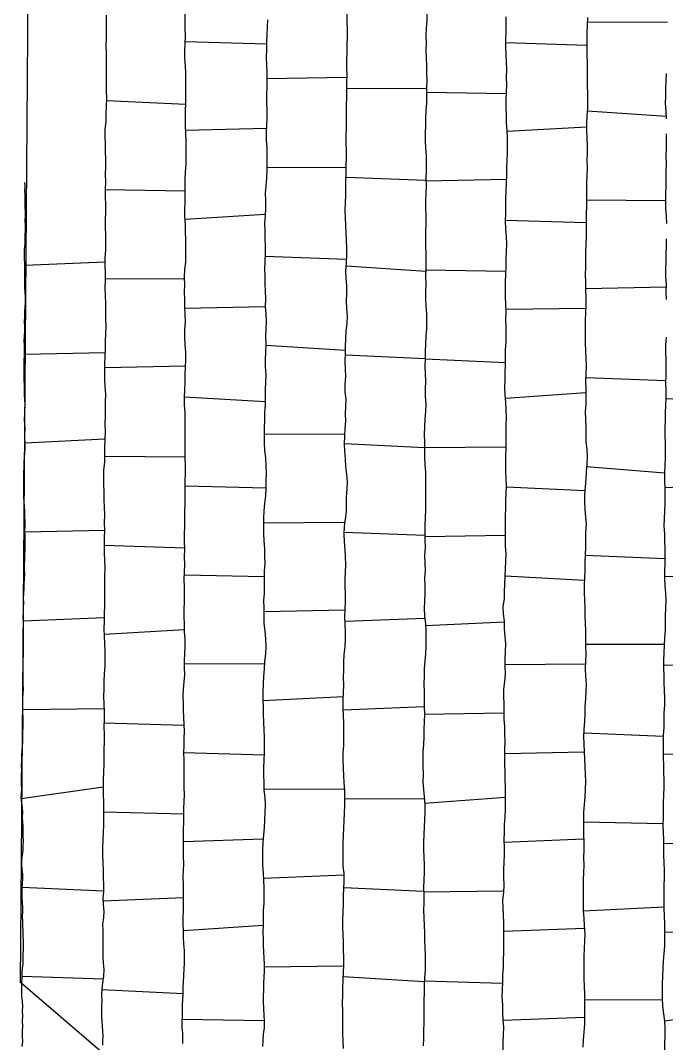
# Model space of a CAD drawing. Extents: x 703186 to 703989, y 1560402 to 1561368.
# Drawn here: x 703189.4 to 703225.6, y 1560567 to 1560624.5 of the extents above; entities that cross this region are included whole.
import ezdxf

# ---------------------------------------------------------------- set-up
doc = ezdxf.new("R2010")
doc.units = 0
for name, color, linetype in [('10124_2002_REAL', 30, 'Continuous'), ('AGROCAD PLL', 7, 'Continuous'), ('PANTE_2002', 7, 'Continuous')]:
    doc.layers.add(name, color=color, linetype=linetype)

msp = doc.modelspace()

# ---------------------------------------------------------------- linework, layer by layer
at = {"layer": '10124_2002_REAL'}
for points in [[(703194.1651, 1560624.8231), (703194.1735, 1560624.3921), (703194.165, 1560623.9566), (703194.169, 1560623.5286), (703194.1473, 1560623.1145), (703194.1805, 1560622.69), (703194.1735, 1560622.2641), (703194.166, 1560621.8305), (703194.1746, 1560621.4079), (703194.1783, 1560620.9881), (703194.173, 1560620.5676), (703194.19, 1560620.1463), (703194.1719, 1560619.7191), (703194.1559, 1560619.2767), (703194.1503, 1560618.839), (703194.1067, 1560618.4088), (703194.1063, 1560617.9976), (703194.114, 1560617.5671), (703194.124, 1560617.1539), (703194.133, 1560616.7302), (703194.1332, 1560616.2951), (703194.1188, 1560615.8672), (703194.128, 1560615.4488), (703194.1197, 1560615.0236), (703194.1127, 1560614.6027), (703194.1397, 1560614.1838), (703194.1419, 1560613.7544), (703194.1225, 1560613.3208), (703194.1221, 1560612.895), (703194.129, 1560612.4679), (703194.1384, 1560612.043), (703194.1281, 1560611.6081), (703194.1059, 1560611.1864), (703194.0941, 1560610.7629), (703194.1156, 1560610.3383), (703194.114, 1560609.9131), (703194.1047, 1560609.4882), (703194.1115, 1560609.06), (703194.1348, 1560608.6226), (703194.1382, 1560608.1983), (703194.1452, 1560607.7762), (703194.1468, 1560607.3475), (703194.1352, 1560606.9162), (703194.1247, 1560606.4916), (703194.11, 1560606.0655), (703194.09, 1560605.6469), (703194.0789, 1560605.2289), (703194.0869, 1560604.81), (703194.0842, 1560604.3714), (703194.0978, 1560603.943), (703194.1312, 1560603.5239), (703194.1249, 1560603.0969), (703194.117, 1560602.6771), (703194.1174, 1560602.2585), (703194.0953, 1560601.8342), (703194.1083, 1560601.4036), (703194.1004, 1560600.9826), (703194.0879, 1560600.5507), (703194.0816, 1560600.1348), (703194.0794, 1560599.7067), (703194.0299, 1560599.2743), (703194.0189, 1560598.8636), (703194.0332, 1560598.4371), (703194.0409, 1560598.008), (703194.0378, 1560597.5868), (703194.0626, 1560597.1619), (703194.0743, 1560596.7303), (703194.0682, 1560596.2955), (703194.0807, 1560595.8726), (703194.07, 1560595.4548), (703194.0566, 1560595.0305), (703194.0566, 1560594.6091), (703194.0716, 1560594.1818), (703194.0906, 1560593.7462), (703194.0878, 1560593.3239), (703194.077, 1560592.91), (703194.0739, 1560592.4763), (703194.0833, 1560592.046), (703194.0798, 1560591.6223), (703194.0678, 1560591.1942), (703194.0555, 1560590.7632), (703194.045, 1560590.3372), (703194.0686, 1560589.9264), (703194.0835, 1560589.4986), (703194.0993, 1560589.07), (703194.1007, 1560588.6505), (703194.0935, 1560588.2333), (703194.0641, 1560587.8019), (703194.0445, 1560587.3777), (703194.0334, 1560586.9556), (703194.033, 1560586.5374), (703194.0517, 1560586.1083), (703194.0605, 1560585.6746), (703194.0547, 1560585.2478), (703194.0437, 1560584.8316), (703194.0559, 1560584.4049), (703194.0577, 1560583.974), (703194.0506, 1560583.546), (703194.0384, 1560583.127), (703194.0444, 1560582.7117), (703194.0165, 1560582.2877), (703194.0038, 1560581.8611), (703194.0116, 1560581.4413), (703194.0097, 1560581.0129), (703194.0255, 1560580.582), (703194.0329, 1560580.1606), (703194.0218, 1560579.7277), (703194.0181, 1560579.3016), (703194.002, 1560578.8835), (703193.9871, 1560578.4561), (703193.9713, 1560578.0301), (703193.9684, 1560577.6069), (703193.9889, 1560577.1854), (703193.9986, 1560576.7647), (703194.0019, 1560576.3477), (703194.0216, 1560575.9406), (703194.0178, 1560575.5552), (703193.9887, 1560575.1904), (703194.0037, 1560574.8174), (703194.0457, 1560574.4595), (703194.0149, 1560574.0991), (703193.9764, 1560573.742), (703193.9911, 1560573.3901), (703193.9931, 1560573.0228), (703193.9822, 1560572.6556), (703193.9793, 1560572.2896), (703193.9896, 1560571.9219), (703194.0043, 1560571.553), (703194.0355, 1560571.1843), (703194.0159, 1560570.8059), (703193.9689, 1560570.4405), (703193.9362, 1560570.0894), (703193.9193, 1560569.7501), (703193.9272, 1560569.4481), (703193.9201, 1560569.1454), (703193.9047, 1560568.8477), (703193.9192, 1560568.5511), (703193.9308, 1560568.2668), (703193.9515, 1560567.9987), (703193.9755, 1560567.7281), (703193.981, 1560567.4547), (703193.9738, 1560567.1862), (703193.9663, 1560566.9245)], [(703198.4728, 1560567.0192), (703198.483, 1560567.3135), (703198.4796, 1560567.6135), (703198.442, 1560567.9259), (703198.4463, 1560568.2396), (703198.4514, 1560568.5547), (703198.4595, 1560568.8602), (703198.4692, 1560569.1721), (703198.4857, 1560569.4954), (703198.4895, 1560569.8234), (703198.5011, 1560570.1614), (703198.5077, 1560570.4999), (703198.5412, 1560570.8528), (703198.5564, 1560571.2073), (703198.5762, 1560571.5615), (703198.5801, 1560571.9111), (703198.5659, 1560572.257), (703198.5353, 1560572.6195), (703198.5252, 1560572.9994), (703198.518, 1560573.3698), (703198.4927, 1560573.7439), (703198.4957, 1560574.1085), (703198.5151, 1560574.4792), (703198.5135, 1560574.8452), (703198.5128, 1560575.2255), (703198.5174, 1560575.6012), (703198.5148, 1560575.9766), (703198.4986, 1560576.3712), (703198.5161, 1560576.75), (703198.5382, 1560577.1305), (703198.5248, 1560577.5181), (703198.523, 1560577.9075), (703198.5248, 1560578.2953), (703198.5116, 1560578.6809), (703198.5224, 1560579.0767), (703198.533, 1560579.4629), (703198.5419, 1560579.8438), (703198.5294, 1560580.2337), (703198.5477, 1560580.625), (703198.5702, 1560581.018), (703198.551, 1560581.4071), (703198.5452, 1560581.7948), (703198.5449, 1560582.1937), (703198.5532, 1560582.58), (703198.5477, 1560582.9691), (703198.5418, 1560583.3709), (703198.5524, 1560583.7692), (703198.5606, 1560584.1614), (703198.5682, 1560584.5574), (703198.5581, 1560584.9538), (703198.5325, 1560585.3549), (703198.5184, 1560585.7588), (703198.5139, 1560586.1587), (703198.5047, 1560586.5567), (703198.5233, 1560586.9498), (703198.5481, 1560587.3445), (703198.5828, 1560587.7376), (703198.5762, 1560588.1348), (703198.575, 1560588.54), (703198.5998, 1560588.9418), (703198.6071, 1560589.348), (703198.6037, 1560589.7563), (703198.5755, 1560590.1724), (703198.5653, 1560590.5856), (703198.5583, 1560591.0059), (703198.5629, 1560591.4231), (703198.5681, 1560591.8527), (703198.5729, 1560592.2761), (703198.5743, 1560592.6877), (703198.5615, 1560593.1126), (703198.5703, 1560593.5389), (703198.5864, 1560593.9567), (703198.5799, 1560594.383), (703198.5878, 1560594.816), (703198.5794, 1560595.2411), (703198.5817, 1560595.6637), (703198.5819, 1560596.0854), (703198.5878, 1560596.5144), (703198.5921, 1560596.9392), (703198.61, 1560597.371), (703198.6024, 1560597.8029), (703198.6012, 1560598.2282), (703198.6115, 1560598.653), (703198.623, 1560599.0888), (703198.6344, 1560599.5149), (703198.611, 1560599.9303), (703198.6105, 1560600.3618), (703198.6104, 1560600.7843), (703198.6029, 1560601.2073), (703198.6122, 1560601.6376), (703198.6064, 1560602.069), (703198.603, 1560602.4856), (703198.5767, 1560602.9084), (703198.5707, 1560603.3351), (703198.5941, 1560603.76), (703198.6097, 1560604.1803), (703198.6168, 1560604.6187), (703198.6246, 1560605.0333), (703198.6407, 1560605.4513), (703198.6387, 1560605.8769), (703198.6092, 1560606.2952), (703198.5856, 1560606.7242), (703198.5963, 1560607.1638), (703198.6229, 1560607.5827), (703198.6067, 1560607.9988), (703198.5989, 1560608.4149), (703198.5894, 1560608.8334), (703198.5704, 1560609.2515), (703198.5819, 1560609.6753), (703198.5816, 1560610.0973), (703198.5987, 1560610.5209), (703198.6384, 1560610.9331), (703198.6529, 1560611.3624), (703198.6477, 1560611.7805), (703198.644, 1560612.2061), (703198.6326, 1560612.6324), (703198.6204, 1560613.0549), (703198.594, 1560613.4821), (703198.5956, 1560613.9025), (703198.6074, 1560614.3202), (703198.6139, 1560614.7432), (703198.6008, 1560615.176), (703198.6091, 1560615.5911), (703198.6327, 1560616.0178), (703198.6572, 1560616.4516), (703198.6682, 1560616.878), (703198.6709, 1560617.3105), (703198.6638, 1560617.7386), (703198.6418, 1560618.1713), (703198.6312, 1560618.6009), (703198.6203, 1560619.0212), (703198.6265, 1560619.4528), (703198.6465, 1560619.8766), (703198.6411, 1560620.2994), (703198.6556, 1560620.7172), (703198.6558, 1560621.1357), (703198.6555, 1560621.5526), (703198.6328, 1560621.9678), (703198.6004, 1560622.3958), (703198.5974, 1560622.8263), (703198.6088, 1560623.236), (703198.622, 1560623.6573), (703198.606, 1560624.0854), (703198.6024, 1560624.5044), (703198.6094, 1560624.9318)], [(703203.2286, 1560624.5682), (703203.2142, 1560624.1464), (703203.1949, 1560623.732), (703203.1753, 1560623.303), (703203.1683, 1560622.8738), (703203.1641, 1560622.4535), (703203.1753, 1560622.0342), (703203.1894, 1560621.6104), (703203.1953, 1560621.1792), (703203.1883, 1560620.7568), (703203.1775, 1560620.3383), (703203.1738, 1560619.9161), (703203.1901, 1560619.4873), (703203.2031, 1560619.0622), (703203.1734, 1560618.6317), (703203.1537, 1560618.2027), (703203.1588, 1560617.7896), (703203.1909, 1560617.3782), (703203.189, 1560616.9517), (703203.1874, 1560616.5177), (703203.1869, 1560616.1024), (703203.1784, 1560615.6819), (703203.1419, 1560615.2395), (703203.1053, 1560614.8251), (703203.1185, 1560614.4044), (703203.1231, 1560613.978), (703203.0936, 1560613.5466), (703203.0721, 1560613.1296), (703203.0802, 1560612.7025), (703203.0805, 1560612.2742), (703203.0942, 1560611.8497), (703203.1053, 1560611.4237), (703203.0882, 1560610.9862), (703203.0691, 1560610.5639), (703203.082, 1560610.1447), (703203.0917, 1560609.7173), (703203.1009, 1560609.3108), (703203.1175, 1560608.8823), (703203.1079, 1560608.4516), (703203.139, 1560608.0358), (703203.1583, 1560607.6038), (703203.1429, 1560607.185), (703203.1263, 1560606.7605), (703203.1409, 1560606.3302), (703203.1141, 1560605.9041), (703203.0934, 1560605.4758), (703203.1031, 1560605.0575), (703203.1302, 1560604.6213), (703203.116, 1560604.1994), (703203.1091, 1560603.778), (703203.1106, 1560603.3541), (703203.0956, 1560602.9267), (703203.0636, 1560602.4995), (703203.0634, 1560602.0737), (703203.0501, 1560601.6375), (703203.0492, 1560601.2095), (703203.0436, 1560600.778), (703203.0687, 1560600.3513), (703203.1186, 1560599.9346), (703203.133, 1560599.5022), (703203.1572, 1560599.0775), (703203.1486, 1560598.6511), (703203.1439, 1560598.2297), (703203.1167, 1560597.8078), (703203.0688, 1560597.3808), (703203.0222, 1560596.97), (703203.0091, 1560596.5462), (703203.0119, 1560596.1242), (703203.0076, 1560595.6946), (703203.0329, 1560595.2711), (703203.0573, 1560594.8489), (703203.0582, 1560594.4367), (703203.0767, 1560594.0085), (703203.0549, 1560593.5919), (703203.0496, 1560593.1864), (703203.0542, 1560592.7504), (703203.0379, 1560592.3202), (703203.0162, 1560591.9197), (703203.0233, 1560591.5006), (703203.0332, 1560591.072), (703203.0365, 1560590.6379), (703203.0764, 1560590.2031), (703203.1209, 1560589.7776), (703203.1334, 1560589.3431), (703203.1144, 1560588.9216), (703203.0653, 1560588.4955), (703203.0443, 1560588.0703), (703203.0177, 1560587.6437), (703202.9883, 1560587.2142), (703202.9623, 1560586.7864), (703202.9678, 1560586.3638), (703202.9879, 1560585.9375), (703202.9937, 1560585.5109), (703203.0002, 1560585.0809), (703203.0185, 1560584.6544), (703203.0397, 1560584.2351), (703203.0475, 1560583.8095), (703203.0492, 1560583.3714), (703203.0297, 1560582.9479), (703203.0136, 1560582.5275), (703203.0066, 1560582.1093), (703203.0273, 1560581.6901), (703203.0292, 1560581.2695), (703203.0743, 1560580.858), (703203.1079, 1560580.4318), (703203.0784, 1560580.0013), (703203.0577, 1560579.5766), (703203.0445, 1560579.1594), (703203.0005, 1560578.7477), (703202.9763, 1560578.3138), (703202.9445, 1560577.8928), (703202.9481, 1560577.468), (703202.9601, 1560577.0445), (703202.9902, 1560576.6208), (703203.0075, 1560576.1969), (703203.0191, 1560575.7779), (703203.0333, 1560575.3554), (703203.0239, 1560574.9187), (703202.9987, 1560574.4932), (703202.9964, 1560574.0669), (703202.9936, 1560573.665), (703202.9738, 1560573.2742), (703202.9966, 1560572.8952), (703202.9823, 1560572.5349), (703203, 1560572.1754), (703203.0319, 1560571.8247), (703203.0442, 1560571.4633), (703203.0489, 1560571.1075), (703203.0225, 1560570.761), (703203.0064, 1560570.3988), (703203.0006, 1560570.0369), (703202.9821, 1560569.6846), (703202.9968, 1560569.3422), (703203.0086, 1560568.9885), (703203.0187, 1560568.627), (703203.046, 1560568.2759), (703203.0394, 1560567.9135), (703202.9933, 1560567.5465), (703202.9638, 1560567.1951), (703202.9568, 1560566.8636)], [(703207.5042, 1560566.7524), (703207.4773, 1560567.1769), (703207.4632, 1560567.5935), (703207.4651, 1560568.0217), (703207.4641, 1560568.4448), (703207.4586, 1560568.8664), (703207.451, 1560569.2988), (703207.4601, 1560569.7236), (703207.4705, 1560570.1528), (703207.4734, 1560570.585), (703207.4993, 1560571.0111), (703207.5193, 1560571.4406), (703207.5252, 1560571.8657), (703207.5089, 1560572.2889), (703207.4974, 1560572.7222), (703207.4818, 1560573.146), (703207.4696, 1560573.5732), (703207.4637, 1560574.0039), (703207.478, 1560574.4287), (703207.492, 1560574.8612), (703207.5065, 1560575.3002), (703207.526, 1560575.7335), (703207.5452, 1560576.15), (703207.536, 1560576.58), (703207.4888, 1560576.9967), (703207.4766, 1560577.4252), (703207.4761, 1560577.8524), (703207.4817, 1560578.2786), (703207.4961, 1560578.7086), (703207.5202, 1560579.131), (703207.529, 1560579.5446), (703207.5662, 1560579.9684), (703207.5794, 1560580.3939), (703207.5781, 1560580.8205), (703207.5731, 1560581.2429), (703207.534, 1560581.668), (703207.5109, 1560582.0798), (703207.4935, 1560582.5066), (703207.4777, 1560582.926), (703207.4898, 1560583.36), (703207.5163, 1560583.7769), (703207.5264, 1560584.1938), (703207.5203, 1560584.6114), (703207.5168, 1560585.0326), (703207.4922, 1560585.4601), (703207.4737, 1560585.8868), (703207.4781, 1560586.3158), (703207.5078, 1560586.752), (703207.5108, 1560587.1758), (703207.5088, 1560587.5967), (703207.5163, 1560588.0357), (703207.5229, 1560588.463), (703207.5383, 1560588.892), (703207.5857, 1560589.3249), (703207.6051, 1560589.7479), (703207.6047, 1560590.1602), (703207.5956, 1560590.573), (703207.5808, 1560591.0001), (703207.588, 1560591.4226), (703207.6078, 1560591.845), (703207.6193, 1560592.277), (703207.5974, 1560592.6991), (703207.6022, 1560593.1101), (703207.6184, 1560593.5312), (703207.6335, 1560593.9383), (703207.6047, 1560594.3707), (703207.5879, 1560594.7912), (703207.5545, 1560595.2175), (703207.5373, 1560595.6444), (703207.5538, 1560596.076), (703207.606, 1560596.5036), (703207.6646, 1560596.9181), (703207.6658, 1560597.3282), (703207.6657, 1560597.7495), (703207.7084, 1560598.1817), (703207.7163, 1560598.6023), (703207.6963, 1560599.0244), (703207.6411, 1560599.4543), (703207.6055, 1560599.8753), (703207.58, 1560600.3087), (703207.5496, 1560600.7352), (703207.5701, 1560601.1568), (703207.5947, 1560601.5798), (703207.6234, 1560601.9964), (703207.6167, 1560602.4183), (703207.6254, 1560602.8298), (703207.6477, 1560603.2367), (703207.5979, 1560603.6584), (703207.6027, 1560604.086), (703207.6405, 1560604.5146), (703207.6164, 1560604.9342), (703207.5882, 1560605.3571), (703207.6082, 1560605.7817), (703207.6203, 1560606.2029), (703207.624, 1560606.6442), (703207.6562, 1560607.0678), (703207.7057, 1560607.4908), (703207.7179, 1560607.9091), (703207.692, 1560608.3329), (703207.6714, 1560608.7599), (703207.6952, 1560609.1813), (703207.6832, 1560609.607), (703207.6524, 1560610.0335), (703207.6363, 1560610.4557), (703207.6651, 1560610.8805), (703207.6805, 1560611.3098), (703207.6832, 1560611.7326), (703207.6663, 1560612.1577), (703207.6486, 1560612.5867), (703207.6331, 1560613.0001), (703207.6098, 1560613.4304), (703207.5937, 1560613.8508), (703207.6092, 1560614.2768), (703207.6296, 1560614.702), (703207.6395, 1560615.1141), (703207.64, 1560615.5365), (703207.6563, 1560615.9548), (703207.6582, 1560616.3789), (703207.6751, 1560616.8066), (703207.6705, 1560617.2246), (703207.65, 1560617.6405), (703207.6519, 1560618.0646), (703207.6611, 1560618.4908), (703207.6679, 1560618.9153), (703207.6708, 1560619.3348), (703207.672, 1560619.7682), (703207.6867, 1560620.1867), (703207.686, 1560620.6058), (703207.6881, 1560621.03), (703207.6982, 1560621.4587), (703207.6968, 1560621.8844), (703207.6907, 1560622.3069), (703207.7042, 1560622.7353), (703207.7123, 1560623.1652), (703207.726, 1560623.5818), (703207.7186, 1560624.017), (703207.7115, 1560624.4454), (703207.7122, 1560624.8738)], [(703212.182, 1560624.9288), (703212.1744, 1560624.5098), (703212.1479, 1560624.0924), (703212.1308, 1560623.6718), (703212.1342, 1560623.2509), (703212.1302, 1560622.8335), (703212.1352, 1560622.4141), (703212.1538, 1560621.9952), (703212.1624, 1560621.5855), (703212.1814, 1560621.1578), (703212.1613, 1560620.734), (703212.1535, 1560620.3038), (703212.1527, 1560619.883), (703212.1258, 1560619.4594), (703212.0971, 1560619.0409), (703212.1075, 1560618.6154), (703212.0914, 1560618.1916), (703212.082, 1560617.7756), (703212.099, 1560617.3445), (703212.1399, 1560616.9249), (703212.15, 1560616.5012), (703212.1391, 1560616.0736), (703212.1281, 1560615.6502), (703212.138, 1560615.2292), (703212.1291, 1560614.8001), (703212.1056, 1560614.3819), (703212.0986, 1560613.9609), (703212.1229, 1560613.5389), (703212.1296, 1560613.1113), (703212.1105, 1560612.6795), (703212.1082, 1560612.2602), (703212.1043, 1560611.839), (703212.1147, 1560611.4167), (703212.117, 1560610.994), (703212.117, 1560610.5702), (703212.1108, 1560610.1426), (703212.1285, 1560609.7181), (703212.1044, 1560609.2988), (703212.1022, 1560608.877), (703212.1324, 1560608.4594), (703212.1608, 1560608.0325), (703212.1648, 1560607.6114), (703212.1524, 1560607.1864), (703212.1157, 1560606.7748), (703212.1003, 1560606.3513), (703212.0885, 1560605.9348), (703212.0921, 1560605.5147), (703212.0718, 1560605.0865), (703212.0786, 1560604.6663), (703212.1048, 1560604.2447), (703212.0897, 1560603.8217), (703212.0958, 1560603.3911), (703212.1155, 1560602.9654), (703212.1029, 1560602.548), (703212.0652, 1560602.1164), (703212.0408, 1560601.6854), (703212.0391, 1560601.2581), (703212.0431, 1560600.8349), (703212.0474, 1560600.4049), (703212.0524, 1560599.9817), (703212.0761, 1560599.5519), (703212.1032, 1560599.1349), (703212.1027, 1560598.7144), (703212.1051, 1560598.302), (703212.1111, 1560597.8752), (703212.1014, 1560597.4466), (703212.1022, 1560597.0121), (703212.0931, 1560596.5966), (703212.0732, 1560596.1721), (703212.067, 1560595.7501), (703212.0737, 1560595.3263), (703212.0782, 1560594.8923), (703212.0521, 1560594.4523), (703212.0603, 1560594.0254), (703212.0829, 1560593.6005), (703212.056, 1560593.1844), (703212.062, 1560592.7556), (703212.0601, 1560592.323), (703212.0406, 1560591.8951), (703212.023, 1560591.4688), (703212.0521, 1560591.0426), (703212.1028, 1560590.6218), (703212.122, 1560590.2004), (703212.1161, 1560589.7712), (703212.1167, 1560589.3494), (703212.1053, 1560588.9217), (703212.06, 1560588.5115), (703212.0315, 1560588.0942), (703212.0259, 1560587.6698), (703212.0187, 1560587.249), (703212.0239, 1560586.8174), (703212.0241, 1560586.3878), (703212.0362, 1560585.9607), (703212.0429, 1560585.5327), (703212.0222, 1560585.1141), (703212.0073, 1560584.684), (703212.0106, 1560584.2627), (703211.9863, 1560583.8387), (703211.9614, 1560583.417), (703211.9553, 1560582.9999), (703211.9604, 1560582.5885), (703211.9689, 1560582.1576), (703211.9613, 1560581.7363), (703211.9977, 1560581.3096), (703212.0324, 1560580.8875), (703212.063, 1560580.4575), (703212.0727, 1560580.0368), (703212.0535, 1560579.6173), (703212.0271, 1560579.1922), (703212.0118, 1560578.7677), (703211.9942, 1560578.349), (703211.9915, 1560577.9203), (703212.0054, 1560577.4921), (703212.0291, 1560577.0662), (703212.0333, 1560576.6356), (703212.0121, 1560576.2187), (703211.9992, 1560575.7994), (703212.0045, 1560575.3681), (703212.0075, 1560574.9353), (703211.9899, 1560574.5136), (703212.0026, 1560574.0798), (703212.0326, 1560573.665), (703212.0564, 1560573.2544), (703212.0506, 1560572.8351), (703212.0642, 1560572.4151), (703212.0889, 1560571.9837), (703212.0889, 1560571.5548), (703212.082, 1560571.1269), (703212.0433, 1560570.7136), (703212.0298, 1560570.2856), (703212.0284, 1560569.8718), (703212.0184, 1560569.4489), (703212.0105, 1560569.019), (703212.0076, 1560568.5953), (703212.0046, 1560568.1678), (703211.9978, 1560567.7477), (703211.9931, 1560567.3197), (703211.9821, 1560566.8973)], [(703216.474, 1560566.6503), (703216.4703, 1560567.075), (703216.493, 1560567.504), (703216.4995, 1560567.9243), (703216.4654, 1560568.342), (703216.4508, 1560568.7725), (703216.4396, 1560569.2069), (703216.4195, 1560569.6334), (703216.4255, 1560570.0584), (703216.4407, 1560570.4713), (703216.456, 1560570.887), (703216.4852, 1560571.3004), (703216.4914, 1560571.7179), (703216.5035, 1560572.1382), (703216.5129, 1560572.5584), (703216.512, 1560572.98), (703216.4969, 1560573.3927), (703216.4982, 1560573.814), (703216.4906, 1560574.2384), (703216.4702, 1560574.6662), (703216.4563, 1560575.0895), (703216.4964, 1560575.5145), (703216.5191, 1560575.9411), (703216.508, 1560576.3616), (703216.5131, 1560576.786), (703216.5215, 1560577.2137), (703216.5373, 1560577.6329), (703216.5437, 1560578.0565), (703216.5246, 1560578.4798), (703216.5343, 1560578.8993), (703216.5425, 1560579.3221), (703216.5743, 1560579.7595), (703216.6051, 1560580.1878), (703216.6036, 1560580.6012), (703216.597, 1560581.022), (703216.5965, 1560581.4407), (703216.5712, 1560581.8695), (703216.5713, 1560582.2896), (703216.5639, 1560582.7231), (703216.5694, 1560583.1563), (703216.5604, 1560583.5763), (703216.5705, 1560583.9957), (703216.5639, 1560584.417), (703216.5509, 1560584.8368), (703216.5262, 1560585.26), (703216.5215, 1560585.6821), (703216.5168, 1560586.1099), (703216.5128, 1560586.5238), (703216.5098, 1560586.9408), (703216.554, 1560587.3732), (703216.5892, 1560587.7947), (703216.5791, 1560588.2106), (703216.5756, 1560588.6327), (703216.5961, 1560589.0649), (703216.6081, 1560589.4851), (703216.5818, 1560589.8953), (703216.545, 1560590.3298), (703216.5403, 1560590.7588), (703216.4837, 1560591.1778), (703216.4646, 1560591.5961), (703216.534, 1560592.0129), (703216.5351, 1560592.4261), (703216.5593, 1560592.8429), (703216.5781, 1560593.2728), (703216.6022, 1560593.6984), (703216.6179, 1560594.1288), (703216.627, 1560594.5488), (703216.6018, 1560594.9684), (703216.5927, 1560595.3934), (703216.5936, 1560595.8184), (703216.5954, 1560596.2456), (703216.5963, 1560596.674), (703216.6125, 1560597.099), (703216.6244, 1560597.5188), (703216.6349, 1560597.949), (703216.6548, 1560598.3721), (703216.6414, 1560598.7808), (703216.6218, 1560599.1877), (703216.6208, 1560599.6265), (703216.6243, 1560600.0684), (703216.6413, 1560600.4873), (703216.636, 1560600.9193), (703216.6291, 1560601.3649), (703216.6268, 1560601.794), (703216.6533, 1560602.2088), (703216.6341, 1560602.6363), (703216.6081, 1560603.0654), (703216.5792, 1560603.4856), (703216.5637, 1560603.9094), (703216.5734, 1560604.3193), (703216.5837, 1560604.7409), (703216.5903, 1560605.173), (703216.5979, 1560605.5745), (703216.6055, 1560606.0066), (703216.6264, 1560606.4375), (703216.6293, 1560606.8658), (703216.6348, 1560607.2875), (703216.6246, 1560607.7268), (703216.6266, 1560608.1449), (703216.6211, 1560608.566), (703216.6003, 1560608.988), (703216.5891, 1560609.4078), (703216.6005, 1560609.8288), (703216.6176, 1560610.2577), (703216.6358, 1560610.6797), (703216.644, 1560611.1109), (703216.6528, 1560611.5321), (703216.68, 1560611.9559), (703216.6553, 1560612.3862), (703216.6147, 1560612.823), (703216.5962, 1560613.2573), (703216.6077, 1560613.6763), (703216.6123, 1560614.1054), (703216.6169, 1560614.5245), (703216.6343, 1560614.9424), (703216.6563, 1560615.3739), (703216.6635, 1560615.8044), (703216.6753, 1560616.2246), (703216.686, 1560616.647), (703216.7127, 1560617.069), (703216.7101, 1560617.4904), (703216.7055, 1560617.9128), (703216.682, 1560618.3432), (703216.6607, 1560618.7729), (703216.6482, 1560619.2004), (703216.6306, 1560619.6271), (703216.6403, 1560620.056), (703216.661, 1560620.4895), (703216.673, 1560620.9162), (703216.6599, 1560621.3379), (703216.6717, 1560621.7615), (703216.6619, 1560622.1841), (703216.6257, 1560622.6137), (703216.6082, 1560623.0424), (703216.6219, 1560623.4661), (703216.6271, 1560623.8881), (703216.6284, 1560624.3075), (703216.6334, 1560624.7217)], [(703221.1936, 1560624.6888), (703221.1923, 1560624.2565), (703221.1728, 1560623.8311), (703221.1663, 1560623.411), (703221.1624, 1560622.9944), (703221.1734, 1560622.5719), (703221.1878, 1560622.1441), (703221.1878, 1560621.7155), (703221.1859, 1560621.2826), (703221.1828, 1560620.8636), (703221.1941, 1560620.4358), (703221.2071, 1560620.0152), (703221.1955, 1560619.5911), (703221.1675, 1560619.1628), (703221.1452, 1560618.7409), (703221.1443, 1560618.3257), (703221.1634, 1560617.9063), (703221.1853, 1560617.4845), (703221.1751, 1560617.0665), (703221.1689, 1560616.6471), (703221.1767, 1560616.2274), (703221.159, 1560615.8056), (703221.1465, 1560615.3808), (703221.1499, 1560614.9608), (703221.1471, 1560614.5273), (703221.1428, 1560614.0861), (703221.1203, 1560613.6588), (703221.1262, 1560613.2236), (703221.1194, 1560612.799), (703221.1345, 1560612.3695), (703221.1149, 1560611.9342), (703221.0961, 1560611.5059), (703221.0954, 1560611.0894), (703221.0898, 1560610.6667), (703221.0781, 1560610.2412), (703221.0853, 1560609.82), (703221.0953, 1560609.3935), (703221.1012, 1560608.9618), (703221.1036, 1560608.5285), (703221.0867, 1560608.0954), (703221.0755, 1560607.6745), (703221.0743, 1560607.2439), (703221.0686, 1560606.8152), (703221.0712, 1560606.3795), (703221.0873, 1560605.9559), (703221.1046, 1560605.5351), (703221.1238, 1560605.1135), (703221.1125, 1560604.6816), (703221.0961, 1560604.2511), (703221.1067, 1560603.8206), (703221.1137, 1560603.3852), (703221.1023, 1560602.9614), (703221.0751, 1560602.543), (703221.0933, 1560602.1179), (703221.1031, 1560601.6871), (703221.1013, 1560601.2632), (703221.1138, 1560600.8444), (703221.1693, 1560600.4251), (703221.1773, 1560600.0027), (703221.1648, 1560599.5839), (703221.1303, 1560599.1658), (703221.1056, 1560598.7464), (703221.0688, 1560598.3154), (703221.0403, 1560597.9025), (703221.0318, 1560597.4824), (703221.0482, 1560597.0464), (703221.0881, 1560596.6177), (703221.1181, 1560596.1901), (703221.095, 1560595.7563), (703221.0881, 1560595.3358), (703221.0941, 1560594.9165), (703221.0729, 1560594.4857), (703221.0556, 1560594.0616), (703221.0554, 1560593.6387), (703221.0398, 1560593.2057), (703221.0169, 1560592.7835), (703221.0131, 1560592.359), (703221.0246, 1560591.937), (703221.0465, 1560591.4986), (703221.0537, 1560591.0748), (703221.0786, 1560590.6536), (703221.0855, 1560590.2217), (703221.0845, 1560589.7971), (703221.0841, 1560589.3664), (703221.1009, 1560588.9365), (703221.0969, 1560588.5112), (703221.0757, 1560588.0871), (703221.0925, 1560587.6661), (703221.1204, 1560587.2429), (703221.1171, 1560586.8215), (703221.0944, 1560586.3992), (703221.061, 1560585.9753), (703221.0446, 1560585.5557), (703221.0407, 1560585.1274), (703220.9996, 1560584.6981), (703220.9829, 1560584.2798), (703220.9958, 1560583.8511), (703221.0102, 1560583.4271), (703221.0245, 1560583.0169), (703221.0556, 1560582.5898), (703221.073, 1560582.1695), (703221.0839, 1560581.7444), (703221.0755, 1560581.3231), (703221.0498, 1560580.8826), (703221.0104, 1560580.4551), (703220.9738, 1560580.0355), (703220.9771, 1560579.6119), (703220.9686, 1560579.1903), (703220.9712, 1560578.7725), (703220.9959, 1560578.3366), (703220.9895, 1560577.9079), (703220.9813, 1560577.4819), (703220.9896, 1560577.0546), (703220.9689, 1560576.6278), (703220.9534, 1560576.2029), (703220.954, 1560575.7771), (703220.9498, 1560575.3449), (703220.9508, 1560574.9157), (703220.9675, 1560574.4906), (703220.9873, 1560574.0664), (703221.0162, 1560573.6467), (703221.0512, 1560573.2154), (703221.0385, 1560572.7885), (703221.0191, 1560572.353), (703221.0046, 1560571.9315), (703220.9951, 1560571.5021), (703220.9992, 1560571.0782), (703221.0031, 1560570.6586), (703221.006, 1560570.2397), (703221.0326, 1560569.81), (703221.0313, 1560569.3753), (703221.0355, 1560568.9433), (703221.0392, 1560568.5232), (703221.0265, 1560568.1023), (703221.0023, 1560567.667), (703220.9633, 1560567.2403), (703220.9352, 1560566.8114)], [(703225.6468, 1560618.9983), (703225.6193, 1560619.4244), (703225.5896, 1560619.8552), (703225.6001, 1560620.2723), (703225.6066, 1560620.6935), (703225.6198, 1560621.1148), (703225.6453, 1560621.5375)], [(703225.6483, 1560613.1086), (703225.632, 1560613.5267), (703225.6, 1560613.949), (703225.5962, 1560614.3777), (703225.6069, 1560614.7983), (703225.6223, 1560615.2143), (703225.6245, 1560615.6303), (703225.6218, 1560616.0493), (703225.6311, 1560616.4687), (703225.6276, 1560616.8931), (703225.6365, 1560617.3238), (703225.6361, 1560617.735), (703225.6436, 1560618.1571)], [(703189.4651, 1560566.8533), (703189.4974, 1560567.1417), (703189.4773, 1560567.4286), (703189.477, 1560567.7178), (703189.4934, 1560568.0027), (703189.4821, 1560568.2796), (703189.4884, 1560568.56), (703189.4845, 1560568.8418), (703189.4977, 1560569.1283), (703189.4839, 1560569.4065), (703189.4465, 1560569.6719), (703189.4309, 1560569.9409), (703189.4352, 1560570.2097), (703189.4324, 1560570.4763), (703189.4512, 1560570.7393), (703189.4604, 1560571.0053), (703189.4831, 1560571.2613), (703189.5062, 1560571.5129), (703189.5155, 1560571.7723), (703189.5223, 1560572.0372), (703189.5238, 1560572.3019), (703189.5303, 1560572.5639), (703189.5357, 1560572.8251), (703189.5094, 1560573.0899), (703189.5042, 1560573.3609), (703189.4963, 1560573.6323), (703189.4861, 1560573.9015), (703189.472, 1560574.1687), (703189.4852, 1560574.4312), (703189.493, 1560574.6912), (703189.474, 1560574.953), (703189.4593, 1560575.2172), (703189.4579, 1560575.4852), (703189.463, 1560575.7493), (703189.4749, 1560576.0126), (703189.4865, 1560576.2776), (703189.4862, 1560576.5406), (703189.466, 1560576.8088), (703189.4459, 1560577.0769), (703189.4433, 1560577.3579), (703189.468, 1560577.6214), (703189.5119, 1560577.8817), (703189.5223, 1560578.1437), (703189.5282, 1560578.404), (703189.5123, 1560578.6717), (703189.5077, 1560578.9429), (703189.5044, 1560579.2109), (703189.5019, 1560579.4781), (703189.4838, 1560579.7464), (703189.488, 1560580.0093), (703189.4796, 1560580.2787), (703189.4445, 1560580.5495), (703189.4049, 1560580.8279), (703189.4219, 1560581.0778), (703189.4368, 1560581.3357), (703189.4248, 1560581.5914), (703189.4165, 1560581.8687), (703189.4273, 1560582.1264), (703189.4302, 1560582.3939), (703189.4247, 1560582.6594), (703189.4291, 1560582.9336), (703189.4474, 1560583.2038), (703189.4637, 1560583.4733), (703189.4802, 1560583.7362), (703189.4851, 1560583.9963), (703189.4927, 1560584.2592), (703189.5023, 1560584.5299), (703189.512, 1560584.8027), (703189.5157, 1560585.0815), (703189.5092, 1560585.3482), (703189.4946, 1560585.6215), (703189.4902, 1560585.893), (703189.4877, 1560586.1584), (703189.4871, 1560586.4283), (703189.5071, 1560586.6948), (703189.5251, 1560586.9559), (703189.5181, 1560587.2245), (703189.5054, 1560587.4973), (703189.5074, 1560587.7732), (703189.5067, 1560588.0462), (703189.5148, 1560588.3116), (703189.5162, 1560588.5754), (703189.5239, 1560588.8436), (703189.528, 1560589.1153), (703189.529, 1560589.383), (703189.5319, 1560589.6535), (703189.5345, 1560589.9166), (703189.5249, 1560590.1837), (703189.524, 1560590.4601), (703189.5303, 1560590.7329), (703189.519, 1560591.0038), (703189.5255, 1560591.272), (703189.5397, 1560591.5372), (703189.5513, 1560591.7902), (703189.5392, 1560592.0608), (703189.548, 1560592.3361), (703189.5601, 1560592.6034), (703189.5716, 1560592.8691), (703189.5916, 1560593.1446), (703189.5972, 1560593.4141), (703189.591, 1560593.6824), (703189.5934, 1560593.9512), (703189.599, 1560594.2207), (703189.6149, 1560594.4858), (703189.6275, 1560594.7554), (703189.6234, 1560595.0235), (703189.621, 1560595.2922), (703189.6183, 1560595.564), (703189.6128, 1560595.8359), (703189.622, 1560596.1073), (703189.6245, 1560596.3809), (703189.6077, 1560596.6538), (703189.5991, 1560596.9303), (703189.5916, 1560597.2019), (703189.569, 1560597.4773), (703189.5565, 1560597.7516), (703189.5473, 1560598.0285), (703189.5538, 1560598.3015), (703189.5478, 1560598.5798), (703189.5482, 1560598.8502), (703189.5579, 1560599.1273), (703189.5741, 1560599.4066), (703189.5713, 1560599.6849), (703189.5904, 1560599.9551), (703189.6145, 1560600.2244), (703189.6247, 1560600.4905), (703189.6223, 1560600.7605), (703189.6085, 1560601.0288), (703189.6131, 1560601.3004), (703189.619, 1560601.5645), (703189.6071, 1560601.8422), (703189.5916, 1560602.1186), (703189.6111, 1560602.3941), (703189.6134, 1560602.6667), (703189.618, 1560602.9389), (703189.6071, 1560603.2128), (703189.5965, 1560603.4868), (703189.5895, 1560603.7683), (703189.5908, 1560604.0413), (703189.5687, 1560604.3148), (703189.5649, 1560604.5918), (703189.5735, 1560604.8663), (703189.5751, 1560605.1451), (703189.5784, 1560605.4203), (703189.5929, 1560605.6984), (703189.5875, 1560605.973), (703189.5834, 1560606.25), (703189.5782, 1560606.5177), (703189.5836, 1560606.7904), (703189.6105, 1560607.0571), (703189.6021, 1560607.3297), (703189.5968, 1560607.6052), (703189.6062, 1560607.8773), (703189.6129, 1560608.15), (703189.6242, 1560608.4243), (703189.6363, 1560608.7002), (703189.6389, 1560608.9751), (703189.619, 1560609.2394), (703189.6011, 1560609.5066), (703189.6009, 1560609.7807), (703189.5985, 1560610.0564), (703189.599, 1560610.3232), (703189.6094, 1560610.5923), (703189.5974, 1560610.8674), (703189.5866, 1560611.137), (703189.579, 1560611.3971), (703189.5868, 1560611.675), (703189.6162, 1560611.9451), (703189.6327, 1560612.2049), (703189.6294, 1560612.4716), (703189.6374, 1560612.7415), (703189.6392, 1560613.0095), (703189.6322, 1560613.2746), (703189.6371, 1560613.5341), (703189.6441, 1560613.7723), (703189.6319, 1560614.0215), (703189.6278, 1560614.2671), (703189.6288, 1560614.4999), (703189.6176, 1560614.7262), (703189.6125, 1560614.9581), (703189.6177, 1560615.1945), (703189.6099, 1560615.4101)], [(703225.6424, 1560608.8469), (703225.6246, 1560609.2674), (703225.6337, 1560609.6993), (703225.6092, 1560610.1223), (703225.5955, 1560610.5457), (703225.6172, 1560610.9729), (703225.6254, 1560611.4036), (703225.6359, 1560611.8319), (703225.643, 1560612.2583)], [(703225.5384, 1560566.6029), (703225.5428, 1560567.0251), (703225.5612, 1560567.4449), (703225.5659, 1560567.862), (703225.5402, 1560568.2853), (703225.4817, 1560568.7021), (703225.4336, 1560569.129), (703225.421, 1560569.5494), (703225.4061, 1560569.9624), (703225.4062, 1560570.3819), (703225.4393, 1560570.8076), (703225.4587, 1560571.2337), (703225.4727, 1560571.6573), (703225.5058, 1560572.0842), (703225.538, 1560572.5109), (703225.5431, 1560572.9245), (703225.5538, 1560573.3493), (703225.5403, 1560573.7757), (703225.5203, 1560574.2082), (703225.5026, 1560574.6407), (703225.5075, 1560575.0558), (703225.4986, 1560575.4895), (703225.5114, 1560575.9077), (703225.5234, 1560576.3299), (703225.5301, 1560576.7596), (703225.5137, 1560577.183), (703225.4862, 1560577.602), (703225.4854, 1560578.0349), (703225.4883, 1560578.4583), (703225.4689, 1560578.8875), (703225.4558, 1560579.3141), (703225.4698, 1560579.7253), (703225.4632, 1560580.1476), (703225.4787, 1560580.5735), (703225.4912, 1560580.9953), (703225.5037, 1560581.4179), (703225.5008, 1560581.8311), (703225.4978, 1560582.2503), (703225.4837, 1560582.6685), (703225.4784, 1560583.0849), (703225.4647, 1560583.5187), (703225.4639, 1560583.9484), (703225.4786, 1560584.3604), (703225.498, 1560584.7849), (703225.504, 1560585.1968), (703225.5156, 1560585.6198), (703225.5538, 1560586.0438), (703225.541, 1560586.4517), (703225.5168, 1560586.8762), (703225.503, 1560587.2998), (703225.4987, 1560587.718), (703225.4904, 1560588.1337), (703225.4813, 1560588.5511), (703225.5085, 1560588.9801), (703225.5343, 1560589.3927), (703225.5513, 1560589.817), (703225.5838, 1560590.2456), (703225.5807, 1560590.6545), (703225.5857, 1560591.0751), (703225.598, 1560591.5035), (703225.6102, 1560591.9216), (703225.5926, 1560592.3318), (703225.5583, 1560592.7567), (703225.5487, 1560593.1771), (703225.548, 1560593.5883), (703225.5578, 1560593.9975), (703225.568, 1560594.4274), (703225.5695, 1560594.8401), (703225.5519, 1560595.2532), (703225.5437, 1560595.6773), (703225.5162, 1560596.1057), (703225.5252, 1560596.53), (703225.5416, 1560596.9526), (703225.561, 1560597.3894), (703225.571, 1560597.8134), (703225.5595, 1560598.2337), (703225.5409, 1560598.6601), (703225.5386, 1560599.0918), (703225.5654, 1560599.5149), (703225.5762, 1560599.9305), (703225.5901, 1560600.3534), (703225.5829, 1560600.7752), (703225.5656, 1560601.1955), (703225.5672, 1560601.6159), (703225.5813, 1560602.0504), (703225.5856, 1560602.473), (703225.599, 1560602.8945), (703225.621, 1560603.3158), (703225.6138, 1560603.7386), (703225.6049, 1560604.1637), (703225.6239, 1560604.5917), (703225.6277, 1560605.0107), (703225.615, 1560605.4531), (703225.6027, 1560605.8757), (703225.606, 1560606.2953), (703225.6403, 1560606.7251)]]:
    msp.add_lwpolyline(points, dxfattribs=at)
at = {"layer": 'AGROCAD PLL', "color": 3, "true_color": 0x00ff00}
for points in [[(703221.1929, 1560624.4449), (703225.7008, 1560624.4314)], [(703216.6162, 1560623.2905), (703221.1638, 1560623.1435)], [(703203.1941, 1560621.2702), (703207.6952, 1560621.3318)], [(703207.6866, 1560620.7234), (703212.1607, 1560620.7012)], [(703212.1571, 1560620.5015), (703216.6577, 1560620.4199)], [(703194.1846, 1560620.0192), (703198.6443, 1560619.8302)], [(703221.1861, 1560619.4467), (703225.6366, 1560619.1557)], [(703198.6373, 1560618.3549), (703203.1658, 1560618.4667)], [(703216.6846, 1560618.295), (703221.1448, 1560618.5385)], [(703203.1871, 1560616.2737), (703207.6577, 1560616.2683)], [(703207.6473, 1560615.7249), (703212.1305, 1560615.5502)], [(703212.1315, 1560615.5066), (703216.6603, 1560615.6131)], [(703194.1197, 1560615.0227), (703198.6077, 1560614.948)], [(703221.1463, 1560614.4497), (703225.5969, 1560614.4063)], [(703198.6017, 1560613.3578), (703203.0997, 1560613.6358)], [(703216.5973, 1560613.2979), (703221.1254, 1560613.1736)], [(703189.6016, 1560610.7703), (703194.0998, 1560610.9665)], [(703207.6548, 1560610.7285), (703212.1149, 1560610.4261)], [(703212.1161, 1560610.5089), (703216.6256, 1560610.4435)], [(703194.1144, 1560610.0256), (703198.5817, 1560610.0088)], [(703221.0939, 1560609.4519), (703225.6307, 1560609.5582)], [(703198.5999, 1560608.362), (703203.1078, 1560608.4465)], [(703198.5999, 1560608.362), (703203.1083, 1560608.4465)], [(703216.6245, 1560608.3035), (703221.0971, 1560608.3619)], [(703203.1379, 1560606.2833), (703207.6145, 1560606.0017)], [(703189.5914, 1560605.7745), (703194.1003, 1560605.8632)], [(703207.6061, 1560605.7372), (703212.092, 1560605.5259)], [(703207.6061, 1560605.7372), (703212.0926, 1560605.5258)], [(703194.0827, 1560605.0277), (703198.6277, 1560605.1145)], [(703212.0921, 1560605.5143), (703216.5927, 1560605.3009)], [(703221.1038, 1560604.4539), (703225.6102, 1560604.2822)], [(703198.5724, 1560603.3664), (703203.1023, 1560603.1169)], [(703216.5916, 1560603.3053), (703221.11, 1560603.6161)], [(703225.619, 1560603.2768), (703230.0769, 1560603.044)], [(703189.6214, 1560600.7783), (703194.1009, 1560601.0087)], [(703203.0494, 1560601.2874), (703207.5771, 1560601.2779)], [(703207.5502, 1560600.7468), (703212.0462, 1560600.5282)], [(703194.0811, 1560600.0305), (703198.6109, 1560600.0072)], [(703198.6046, 1560598.3685), (703203.1442, 1560598.2585)], [(703189.6139, 1560595.7834), (703194.0807, 1560595.8738)], [(703189.6139, 1560595.7834), (703194.0807, 1560595.8738)], [(703207.5419, 1560595.7638), (703212.0695, 1560595.5907)], [(703212.0706, 1560595.5214), (703216.5931, 1560595.5929)], [(703194.0567, 1560595.0352), (703198.5863, 1560594.8922)], [(703221.0722, 1560594.4691), (703225.5646, 1560594.2858)], [(703198.5668, 1560593.3696), (703203.0508, 1560593.2771)], [(703216.5803, 1560593.312), (703221.0319, 1560593.06)], [(703225.5485, 1560593.2825), (703230.0741, 1560593.2902)], [(703189.528, 1560590.787), (703194.0616, 1560590.9761)], [(703207.5888, 1560590.7689), (703212.0664, 1560590.924)], [(703194.0622, 1560590.0372), (703198.5724, 1560590.2963)], [(703221.0842, 1560589.4719), (703225.5373, 1560589.4678)], [(703198.5755, 1560588.372), (703203.0599, 1560588.3852)], [(703216.5781, 1560588.3263), (703221.0895, 1560588.3637)], [(703225.487, 1560588.2881), (703230.0347, 1560588.3872)], [(703202.9702, 1560586.313), (703207.4924, 1560586.5263)], [(703212.0429, 1560585.5331), (703216.5224, 1560585.6032)], [(703194.0492, 1560585.0402), (703198.5589, 1560584.921)], [(703220.9908, 1560584.4785), (703225.4764, 1560584.2994)], [(703198.5419, 1560583.3764), (703203.0439, 1560583.2566)], [(703203.029, 1560581.3159), (703207.5645, 1560581.3364)], [(703207.5782, 1560580.779), (703212.0392, 1560580.7926)], [(703194.0299, 1560580.0423), (703198.5392, 1560579.9266)], [(703220.9745, 1560579.4852), (703225.4585, 1560579.3948)], [(703198.5219, 1560578.3789), (703202.9885, 1560578.5318)], [(703216.5311, 1560578.3349), (703220.9846, 1560578.5358)], [(703225.4872, 1560578.294), (703229.9843, 1560578.2632)], [(703203.0022, 1560576.3271), (703207.5375, 1560576.5122)], [(703207.5284, 1560575.7852), (703212.0019, 1560575.579)], [(703193.9945, 1560575.0456), (703198.5128, 1560575.2274)], [(703193.9945, 1560575.0456), (703198.5128, 1560575.2273)], [(703212.0023, 1560575.5433), (703216.5009, 1560575.5985)], [(703220.9677, 1560574.4873), (703225.5033, 1560574.699)], [(703198.5172, 1560573.382), (703202.9937, 1560573.6847)], [(703216.4989, 1560573.3391), (703221.0277, 1560573.5048)], [(703203.0459, 1560571.332), (703207.517, 1560571.3911)], [(703189.4538, 1560570.8136), (703193.9967, 1560570.6564)], [(703225.5369, 1560568.3085), (703230.0015, 1560568.9351)]]:
    msp.add_lwpolyline(points, dxfattribs=at)
at = {"layer": 'AGROCAD PLL', "color": 1, "true_color": 0xff0000}
for points in [[(703198.6124, 1560623.3518), (703203.1738, 1560623.2089)], [(703203.0997, 1560611.2792), (703207.673, 1560611.1005)], [(703212.0463, 1560600.519), (703216.6403, 1560600.5649)], [(703225.5575, 1560598.2798), (703230.118, 1560598.4787)], [(703203.0107, 1560596.2986), (703207.5847, 1560596.329)], [(703203.0279, 1560591.3022), (703207.5877, 1560591.4075)], [(703203.0279, 1560591.3022), (703207.5873, 1560591.4075)], [(703207.4786, 1560585.7737), (703212.036, 1560585.9713)], [(703207.4786, 1560585.7737), (703212.0359, 1560585.9712)], [(703189.4919, 1560585.7894), (703194.0567, 1560585.8634)], [(703225.4719, 1560583.2921), (703230.0384, 1560583.4363)], [(703189.4097, 1560580.7942), (703194.0115, 1560581.4487)], [(703189.4097, 1560580.7942), (703194.0116, 1560581.4487)], [(703212.0572, 1560580.5394), (703216.5995, 1560580.8626)], [(703189.4656, 1560575.8073), (703194.0183, 1560575.6015)], [(703207.4858, 1560570.7883), (703212.0369, 1560570.5116)], [(703193.9347, 1560570.059), (703198.4896, 1560569.8321)], [(703193.9347, 1560570.059), (703198.4898, 1560569.8321)], [(703198.4487, 1560568.3872), (703203.0431, 1560568.3129)], [(703216.4654, 1560568.3422), (703221.0384, 1560568.4972)]]:
    msp.add_lwpolyline(points, dxfattribs=at)
at = {"layer": 'AGROCAD PLL', "color": 5, "true_color": 0x0000ff}
for points in [[(703221.1546, 1560599.4603), (703225.5386, 1560599.0985)], [(703221.1546, 1560599.4603), (703225.539, 1560599.0985)], [(703216.6518, 1560598.3092), (703221.0541, 1560598.1021)], [(703212.107, 1560590.5287), (703216.5406, 1560590.7307)], [(703216.5656, 1560583.3314), (703221.0102, 1560583.4266)], [(703216.5656, 1560583.3314), (703221.0102, 1560583.4266)], [(703225.5525, 1560573.2969), (703229.9984, 1560573.1849)], [(703212.0381, 1560570.5485), (703216.4384, 1560570.4097)], [(703221.0316, 1560569.492), (703225.4231, 1560569.4789)]]:
    msp.add_lwpolyline(points, dxfattribs=at)
at = {"layer": 'PANTE_2002'}
msp.add_lwpolyline([(703322.0872, 1560506.4687), (703292.1363, 1560514.8296), (703270.6521, 1560522.4496), (703248.2154, 1560532.0805), (703223.027, 1560544.7805), (703204.8237, 1560557.163), (703189.3621, 1560570.4562), (703189.4869, 1560586.6785), (703190.3023, 1560692.8521)], dxfattribs=at)

doc.saveas('drawing.dxf')
